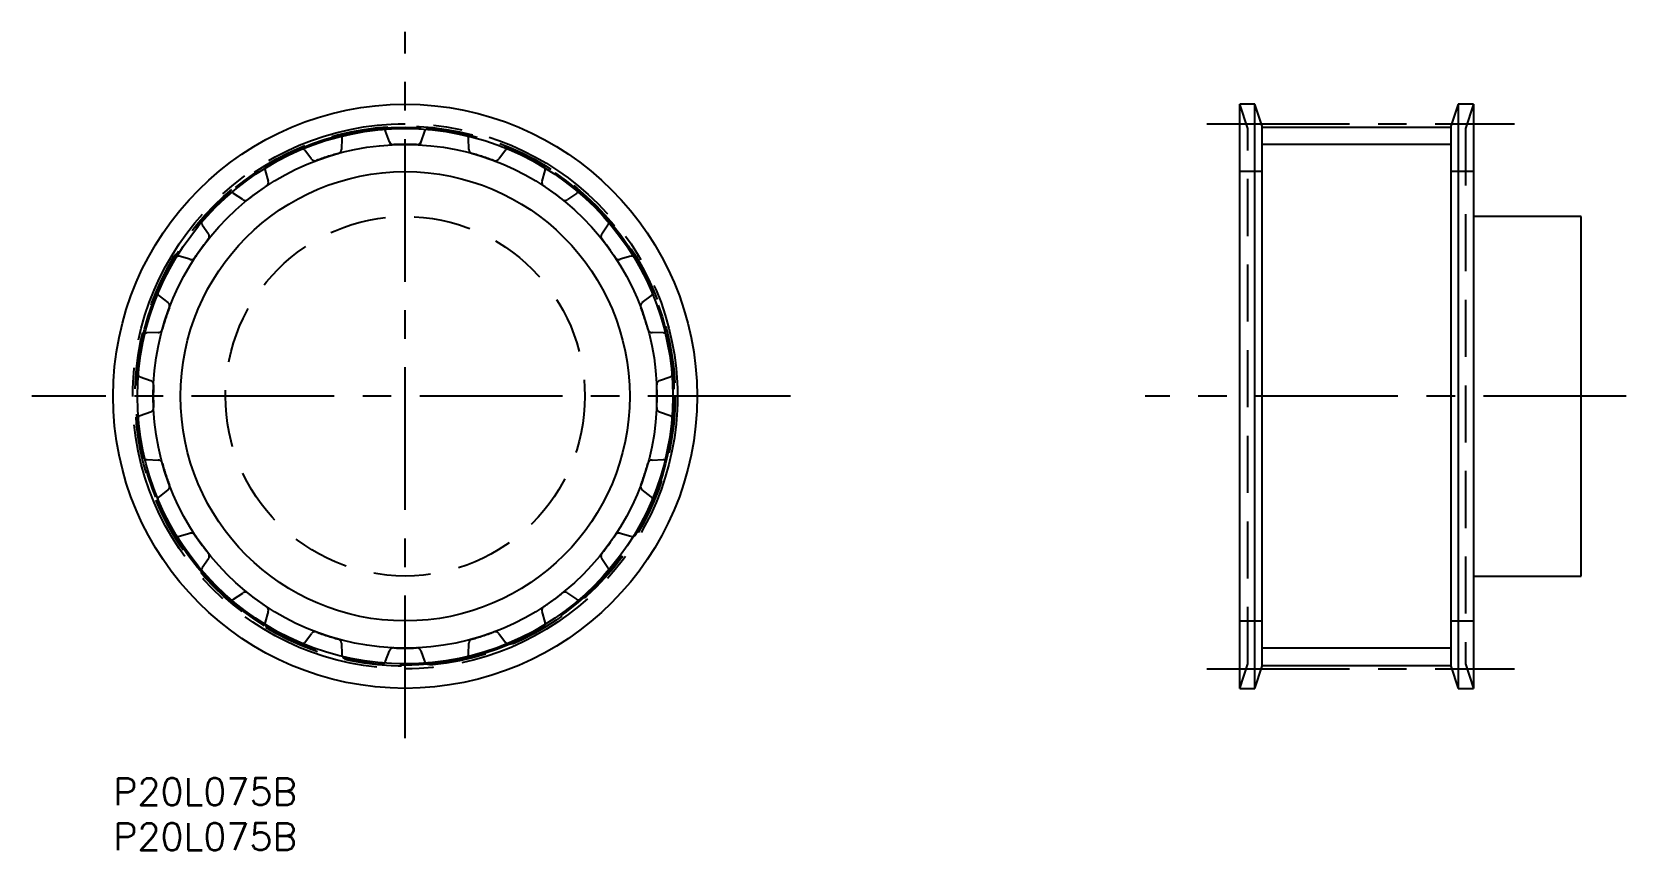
# Model space of a CAD drawing. Extents: x -9 to 168, y -8 to 83.
import ezdxf

# ---------------------------------------------------------------- set-up
doc = ezdxf.new("R2010")
doc.units = 0
doc.header["$LTSCALE"] = 0.5
for name, pattern in [('CENTER', [50.8, 31.75, -6.35, 6.35, -6.35]), ('DASHED', [19.05, 12.7, -6.35]), ('PHANTOM', [63.5, 31.75, -6.35, 6.35, -6.35, 6.35, -6.35])]:
    doc.linetypes.add(name, pattern=pattern)
for name, color, linetype in [('MSM_CENTER', 1, 'CENTER'), ('MSM_CONTINUOUS', 7, 'CONTINUOUS'), ('MSM_DASHED', 4, 'DASHED'), ('MSM_IMAGINARY', 6, 'PHANTOM'), ('MSM_NARROW', 5, 'CONTINUOUS'), ('MSM_PART_NUMBER', 7, 'CONTINUOUS')]:
    doc.layers.add(name, color=color, linetype=linetype)
doc.styles.get("Standard").update_dxf_attribs({"font": 'txt.shx', "height": 3, "bigfont": 'bigfont.shx'})

msp = doc.modelspace()

# ---------------------------------------------------------------- linework, layer by layer
at = {"layer": 'MSM_CENTER'}
for p, q in [((32.5, 4.45), (32.5, 83.05)), ((121.75, 72.82), (155.99, 72.82)), ((75.4, 42.5), (-9.05, 42.5)), ((168.41, 42.5), (114.87, 42.5)), ((121.75, 12.18), (155.99, 12.18))]:
    msp.add_line(p, q, dxfattribs=at)
msp.add_circle((32.5, 42.5), 30.32, dxfattribs=at)
at = {"layer": 'MSM_CONTINUOUS'}
for p, q in [((127.09, 75), (125.41, 75)), ((125.41, 10), (125.41, 75)), ((127.91, 72.55), (127.09, 75)), ((127.09, 10), (127.09, 75)), ((149.72, 75), (148.91, 72.55)), ((151.41, 75), (149.72, 75)), ((149.72, 75), (149.72, 10)), ((151.41, 75), (151.41, 10)), ((127.91, 12.45), (127.91, 72.55)), ((127.91, 72.44), (148.91, 72.44)), ((148.91, 72.55), (148.91, 12.45)), ((163.41, 62.5), (151.41, 62.5)), ((163.41, 22.5), (163.41, 62.5)), ((151.41, 22.5), (163.41, 22.5)), ((127.09, 10), (127.91, 12.45)), ((127.91, 12.56), (148.91, 12.56)), ((148.91, 12.45), (149.72, 10)), ((125.41, 10), (127.09, 10)), ((149.72, 10), (151.41, 10))]:
    msp.add_line(p, q, dxfattribs=at)
for radius in [32.5, 29.79, 25]:
    msp.add_circle((32.5, 42.5), radius, dxfattribs=at)
at = {"layer": 'MSM_DASHED'}
for p, q in [((126.31, 72.29), (125.41, 75)), ((151.41, 75), (150.51, 72.29)), ((25.45, 71.22), (25.41, 69.98)), ((30.75, 70.83), (30.33, 71.99)), ((34.67, 71.99), (34.25, 70.83)), ((39.59, 69.98), (39.55, 71.22)), ((126.31, 12.71), (126.31, 72.29)), ((150.51, 72.29), (150.51, 12.71)), ((22.08, 68.9), (21.32, 69.88)), ((43.68, 69.88), (42.92, 68.9)), ((16.92, 67.64), (17.26, 66.45)), ((47.74, 66.45), (48.08, 67.64)), ((127.91, 67.5), (125.41, 67.5)), ((151.41, 67.5), (148.91, 67.5)), ((14.43, 64.39), (13.41, 65.08)), ((51.59, 65.08), (50.57, 64.39)), ((9.92, 61.59), (10.61, 60.57)), ((54.39, 60.57), (55.08, 61.59)), ((8.55, 57.74), (7.36, 58.08)), ((57.64, 58.08), (56.45, 57.74)), ((5.12, 53.68), (6.1, 52.92)), ((58.9, 52.92), (59.88, 53.68)), ((5.02, 49.59), (3.78, 49.55)), ((61.22, 49.55), (59.98, 49.59)), ((3.01, 44.67), (4.17, 44.25)), ((60.83, 44.25), (61.99, 44.67)), ((4.17, 40.75), (3.01, 40.33)), ((61.99, 40.33), (60.83, 40.75)), ((3.78, 35.45), (5.02, 35.41)), ((59.98, 35.41), (61.22, 35.45)), ((6.1, 32.08), (5.12, 31.32)), ((59.88, 31.32), (58.9, 32.08)), ((7.36, 26.92), (8.55, 27.26)), ((56.45, 27.26), (57.64, 26.92)), ((10.61, 24.43), (9.92, 23.41)), ((55.08, 23.41), (54.39, 24.43)), ((13.41, 19.92), (14.43, 20.61)), ((50.57, 20.61), (51.59, 19.92)), ((17.26, 18.55), (16.92, 17.36)), ((48.08, 17.36), (47.74, 18.55)), ((21.32, 15.12), (22.08, 16.1)), ((42.92, 16.1), (43.68, 15.12)), ((125.41, 17.5), (127.91, 17.5)), ((148.91, 17.5), (151.41, 17.5)), ((25.41, 15.02), (25.45, 13.78)), ((39.55, 13.78), (39.59, 15.02)), ((30.33, 13.01), (30.75, 14.17)), ((34.25, 14.17), (34.67, 13.01)), ((125.41, 10), (126.31, 12.71)), ((150.51, 12.71), (151.41, 10))]:
    msp.add_line(p, q, dxfattribs=at)
for radius in [30.05, 20]:
    msp.add_circle((32.5, 42.5), radius, dxfattribs=at)
for centre, radius, start, end in [((25.95, 71.2), 0.5, 102.8471, 178), ((32.5, 42.5), 29.94, 95.1529, 102.8471), ((29.86, 71.82), 0.5, 20, 95.1529), ((35.14, 71.82), 0.5, 84.8471, 160), ((32.5, 42.5), 29.94, 77.1529, 84.8471), ((39.05, 71.2), 0.5, 2, 77.1529), ((32.5, 42.5), 29.94, 113.1529, 120.8471), ((20.92, 69.57), 0.5, 38, 113.1529), ((32.5, 42.5), 28.03, 105.4254, 110.5746), ((24.91, 70), 0.5, 285.4254, 358), ((31.22, 71), 0.5, 200, 272.5746), ((32.5, 42.5), 28.03, 87.4254, 92.5746), ((33.78, 71), 0.5, 267.4254, 340), ((40.09, 70), 0.5, 182, 254.5746), ((32.5, 42.5), 28.03, 69.4254, 74.5746), ((44.08, 69.57), 0.5, 66.8471, 142), ((32.5, 42.5), 29.94, 59.1529, 66.8471), ((17.4, 67.78), 0.5, 120.8471, 196), ((22.47, 69.21), 0.5, 218, 290.5746), ((42.53, 69.21), 0.5, 249.4254, 322), ((47.6, 67.78), 0.5, 344, 59.1529), ((32.5, 42.5), 28.03, 123.4254, 128.5746), ((16.78, 66.31), 0.5, 303.4254, 16), ((48.22, 66.31), 0.5, 164, 236.5746), ((32.5, 42.5), 28.03, 51.4254, 56.5746), ((32.5, 42.5), 29.94, 131.1529, 138.8471), ((13.13, 64.67), 0.5, 56, 131.1529), ((14.71, 64.8), 0.5, 236, 308.5746), ((50.29, 64.8), 0.5, 231.4254, 304), ((51.87, 64.67), 0.5, 48.8471, 124), ((32.5, 42.5), 29.94, 41.1529, 48.8471), ((10.33, 61.87), 0.5, 138.8471, 214), ((54.67, 61.87), 0.5, 326, 41.1529), ((10.2, 60.29), 0.5, 321.4254, 34), ((54.8, 60.29), 0.5, 146, 218.5746), ((32.5, 42.5), 28.03, 141.4254, 146.5746), ((32.5, 42.5), 28.03, 33.4254, 38.5746), ((32.5, 42.5), 29.94, 149.1529, 156.8471), ((7.22, 57.6), 0.5, 74, 149.1529), ((8.69, 58.22), 0.5, 254, 326.5746), ((56.31, 58.22), 0.5, 213.4254, 286), ((57.78, 57.6), 0.5, 30.8471, 106), ((32.5, 42.5), 29.94, 23.1529, 30.8471), ((5.43, 54.08), 0.5, 156.8471, 232), ((59.57, 54.08), 0.5, 308, 23.1529), ((32.5, 42.5), 28.03, 159.4254, 164.5746), ((5.79, 52.53), 0.5, 339.4254, 52), ((59.21, 52.53), 0.5, 128, 200.5746), ((32.5, 42.5), 28.03, 15.4254, 20.5746), ((5, 50.09), 0.5, 272, 344.5746), ((60, 50.09), 0.5, 195.4254, 268), ((32.5, 42.5), 29.94, 167.1529, 174.8471), ((3.8, 49.05), 0.5, 92, 167.1529), ((61.2, 49.05), 0.5, 12.8471, 88), ((32.5, 42.5), 29.94, 5.1529, 12.8471), ((3.18, 45.14), 0.5, 174.8471, 250), ((61.82, 45.14), 0.5, 290, 5.1529), ((4, 43.78), 0.5, 357.4254, 70), ((32.5, 42.5), 28.03, 177.4254, 182.5746), ((61, 43.78), 0.5, 110, 182.5746), ((32.5, 42.5), 28.03, 357.4254, 2.5746), ((4, 41.22), 0.5, 290, 2.5746), ((61, 41.22), 0.5, 177.4254, 250), ((3.18, 39.86), 0.5, 110, 185.1529), ((32.5, 42.5), 29.94, 185.1529, 192.8471), ((32.5, 42.5), 29.94, 347.1529, 354.8471), ((61.82, 39.86), 0.5, 354.8471, 70), ((3.8, 35.95), 0.5, 192.8471, 268), ((61.2, 35.95), 0.5, 272, 347.1529), ((5, 34.91), 0.5, 15.4254, 88), ((32.5, 42.5), 28.03, 195.4254, 200.5746), ((32.5, 42.5), 28.03, 339.4254, 344.5746), ((60, 34.91), 0.5, 92, 164.5746), ((5.79, 32.47), 0.5, 308, 20.5746), ((59.21, 32.47), 0.5, 159.4254, 232), ((5.43, 30.92), 0.5, 128, 203.1529), ((32.5, 42.5), 29.94, 203.1529, 210.8471), ((32.5, 42.5), 29.94, 329.1529, 336.8471), ((59.57, 30.92), 0.5, 336.8471, 52), ((7.22, 27.4), 0.5, 210.8471, 286), ((8.69, 26.78), 0.5, 33.4254, 106), ((32.5, 42.5), 28.03, 213.4254, 218.5746), ((32.5, 42.5), 28.03, 321.4254, 326.5746), ((56.31, 26.78), 0.5, 74, 146.5746), ((57.78, 27.4), 0.5, 254, 329.1529), ((10.2, 24.71), 0.5, 326, 38.5746), ((54.8, 24.71), 0.5, 141.4254, 214), ((10.33, 23.13), 0.5, 146, 221.1529), ((54.67, 23.13), 0.5, 318.8471, 34), ((32.5, 42.5), 29.94, 221.1529, 228.8471), ((32.5, 42.5), 29.94, 311.1529, 318.8471), ((13.13, 20.33), 0.5, 228.8471, 304), ((14.71, 20.2), 0.5, 51.4254, 124), ((32.5, 42.5), 28.03, 231.4254, 236.5746), ((32.5, 42.5), 28.03, 303.4254, 308.5746), ((50.29, 20.2), 0.5, 56, 128.5746), ((51.87, 20.33), 0.5, 236, 311.1529), ((16.78, 18.69), 0.5, 344, 56.5746), ((48.22, 18.69), 0.5, 123.4254, 196), ((17.4, 17.22), 0.5, 164, 239.1529), ((32.5, 42.5), 29.94, 239.1529, 246.8471), ((22.47, 15.79), 0.5, 69.4254, 142), ((32.5, 42.5), 28.03, 249.4254, 254.5746), ((32.5, 42.5), 28.03, 285.4254, 290.5746), ((42.53, 15.79), 0.5, 38, 110.5746), ((32.5, 42.5), 29.94, 293.1529, 300.8471), ((47.6, 17.22), 0.5, 300.8471, 16), ((20.92, 15.43), 0.5, 246.8471, 322), ((24.91, 15), 0.5, 2, 74.5746), ((31.22, 14), 0.5, 87.4254, 160), ((32.5, 42.5), 28.03, 267.4254, 272.5746), ((33.78, 14), 0.5, 20, 92.5746), ((40.09, 15), 0.5, 105.4254, 178), ((44.08, 15.43), 0.5, 218, 293.1529), ((25.95, 13.8), 0.5, 182, 257.1529), ((32.5, 42.5), 29.94, 257.1529, 264.8471), ((29.86, 13.18), 0.5, 264.8471, 340), ((35.14, 13.18), 0.5, 200, 275.1529), ((32.5, 42.5), 29.94, 275.1529, 282.8471), ((39.05, 13.8), 0.5, 282.8471, 358)]:
    msp.add_arc(centre, radius, start, end, dxfattribs=at)
at = {"layer": 'MSM_IMAGINARY'}
msp.add_circle((32.5, 42.5), 29.94, dxfattribs=at)
at = {"layer": 'MSM_NARROW'}
for p, q in [((30.75, 70.83), (30.87, 70.48)), ((34.25, 70.83), (34.13, 70.48)), ((148.91, 70.53), (127.91, 70.53)), ((148.91, 14.47), (127.91, 14.47))]:
    msp.add_line(p, q, dxfattribs=at)
msp.add_circle((32.5, 42.5), 28.03, dxfattribs=at)

# ---------------------------------------------------------------- texts
at = {"layer": 'MSM_PART_NUMBER'}
for p in [(0, -3), (0, -8)]:
    msp.add_text('P20L075B', height=3, dxfattribs=at).set_placement(p)

doc.saveas('drawing.dxf')
